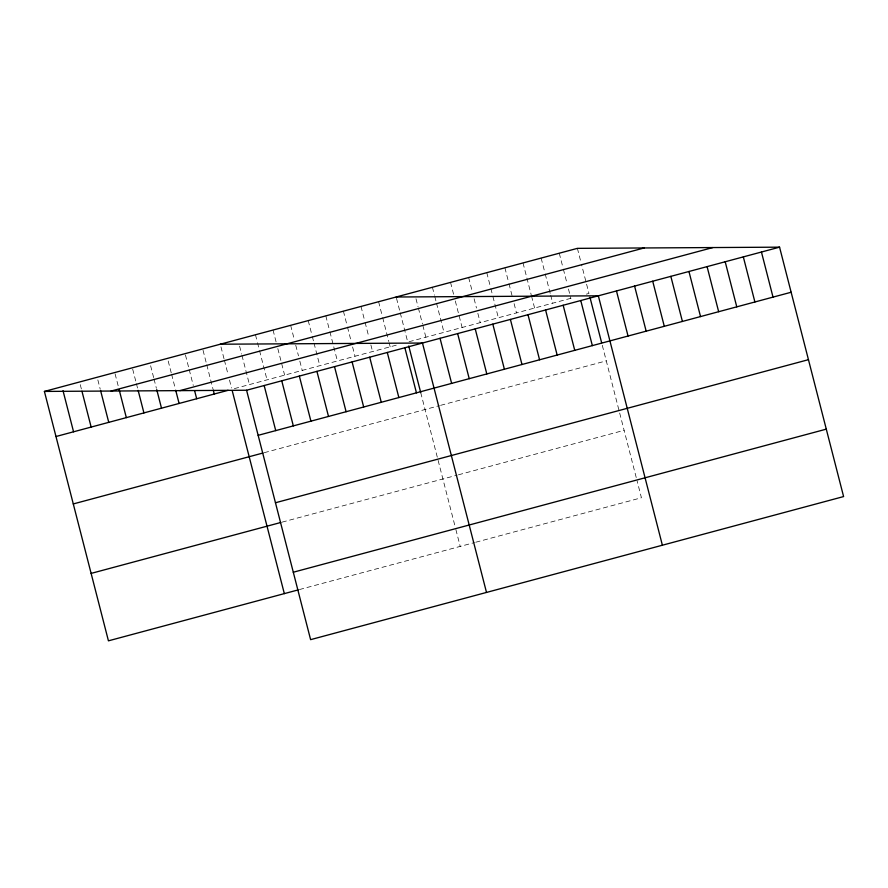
<?xml version="1.0" encoding="UTF-8"?>
<svg xmlns="http://www.w3.org/2000/svg" width="888" height="888" viewBox="0 0 888 888"><rect width="100%" height="100%" fill="white"/><g stroke="black" fill="none" stroke-linecap="round" stroke-linejoin="round"><path stroke-width="0.67" stroke-dasharray="4.44 3.33" d="M234.377 388.622L396.448 345.121M409.046 341.736L573.437 297.613M586.38 294.139L588.966 293.44L581.474 264.269M264.247 452.68L439.294 405.683M440.592 405.339L606.282 360.861M282.084 522.144L457.131 475.158M458.43 474.803L624.109 430.325M299.4 589.565L474.447 542.579M475.746 542.235L641.425 497.757L637.096 480.896M577.389 248.351L581.129 262.937M602.286 345.299L636.43 478.299M559.262 253.213L563.014 267.81M563.358 269.131L567.099 283.716M568.464 289.022L570.84 298.301M541.147 258.086L544.888 272.672M545.232 273.992L550.338 293.884M550.682 295.216L552.725 303.174M523.021 262.948L531.191 294.772M531.535 296.104L534.598 308.036M504.906 267.81L508.646 282.395M508.991 283.727L512.731 298.312M514.096 303.618L516.483 312.898M486.779 272.683L490.531 287.268M490.864 288.589L492.574 295.216M492.907 296.548L498.357 317.76M468.664 277.544L472.405 292.13M474.103 298.757L476.49 308.036M477.855 313.342L480.23 322.633M450.538 282.406L453.946 295.671M455.3 300.976L462.115 327.494M432.412 287.268L434.454 295.227M434.798 296.559L436.163 301.853M436.508 303.185L443.989 332.356M415.995 298.768L418.037 306.726M418.381 308.047L422.466 323.965M422.81 325.286L425.874 337.218M396.514 298.324L399.922 311.588M400.255 312.909L407.747 342.091M420.734 392.651L455.211 526.95M455.877 529.548L460.206 546.398M378.588 301.72L382.328 316.306M382.673 317.638L388.8 341.503M389.144 342.835L390.165 346.808M360.994 306.449L364.746 321.034M365.079 322.355L368.831 336.941M370.873 344.899L372.572 351.526M343.412 311.166L347.153 325.752M347.497 327.073L351.237 341.669M352.603 346.964L354.978 356.255M325.818 315.884L329.559 330.469M329.903 331.801L337.396 360.972M308.225 320.612L311.977 335.198M312.321 336.519L313.675 341.825M314.019 343.145L319.802 365.69M290.642 325.33L294.383 339.915M295.748 345.221L298.468 355.833M299.833 361.127L302.22 370.418M273.049 330.047L276.113 341.991M277.822 348.618L284.626 375.136M255.467 334.776L257.165 341.403M257.509 342.724L259.207 349.361M259.551 350.682L267.044 379.853M239.582 346.12L241.625 354.079M241.958 355.411L249.45 384.582M220.968 346.864L224.031 358.808M224.375 360.128L228.116 374.714M229.481 380.02L231.524 387.978M203.041 350.261L206.438 363.525M206.782 364.846L212.909 388.722M185.448 354.989L188.855 368.243M189.2 369.575L193.284 385.481M168.198 361.028L171.262 372.971M171.606 374.292L175.347 388.877M150.616 365.756L153.679 377.689M154.013 379.01L156.399 388.3M132.678 369.153L136.086 382.406M136.43 383.738L137.795 389.044M115.096 373.87L118.504 387.135M97.847 379.92L100.233 389.199M80.253 384.637L81.618 389.943"/><path stroke-width="1.33" d="M44.4 391.43L577.389 248.351L779.564 247.164L843.6 496.57L310.611 639.649L246.575 390.243L44.4 391.43L108.436 640.836L298.146 589.91M111.122 391.042L644.111 247.963M179.853 390.642L712.842 247.563M55.977 436.519L228.094 390.309M246.575 390.243L779.564 247.164M258.153 435.331L791.141 292.252M73.282 503.94L262.992 453.013M275.458 502.752L808.457 359.673M91.12 573.404L280.83 522.477M293.295 572.227L826.284 429.148M396.17 297.003L598.346 295.815L662.381 545.21M220.291 344.211L422.466 343.034L486.502 592.429M761.449 252.037L773.015 297.114M743.323 256.898L754.9 301.987M725.196 261.76L736.774 306.848M707.081 266.622L718.658 311.71M688.955 271.495L700.532 316.583M670.84 276.357L682.406 321.445M652.713 281.219L664.291 326.307M634.587 286.091L646.164 331.169M616.472 290.953L628.049 336.041M589.965 297.325L601.62 342.713M580.763 300.533L592.34 345.621M563.17 305.261L574.747 350.349M545.587 309.979L557.153 355.067M527.994 314.696L539.571 359.784M510.4 319.425L521.978 364.513M492.818 324.142L504.395 369.23M475.224 328.871L486.802 373.948M457.642 333.588L469.219 378.677M440.048 338.306L451.626 383.394M408.746 345.976L420.734 392.651M404.873 347.752L416.45 392.84M387.29 352.469L398.856 397.558M369.697 357.198L381.274 402.286M352.103 361.916L363.68 407.004M334.521 366.644L346.098 411.721M316.927 371.362L328.505 416.45M299.345 376.079L310.922 421.167M281.751 380.808L293.329 425.885M264.169 385.525L275.735 430.613M232.201 390.598L284.327 593.617M213.253 390.043L214.274 394.028M194.639 390.787L196.681 398.745M175.691 390.209L179.099 403.463M156.743 389.621L161.505 408.191M138.128 390.365L143.923 412.909M119.181 389.788L126.329 417.626M100.566 390.531L108.747 422.355M81.962 391.275L91.153 427.073M63.015 390.687L73.56 431.79"/></g></svg>
